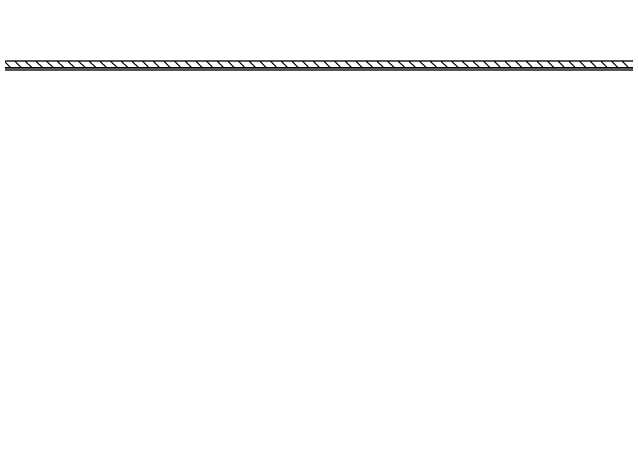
# Model space of a CAD drawing. Header units: millimetres. Extents: x -853320 to 19484, y -510814 to 9708.
# Drawn here: x 14209 to 14726, y 2796 to 3154 of the extents above; entities that cross this region are included whole.
import ezdxf

# ---------------------------------------------------------------- set-up
doc = ezdxf.new("R2010")
doc.units = ezdxf.units.MM
doc.layers.add('DS_ST_quote 1_50', color=7, linetype='Continuous')
doc.layers.add('F_PARETI_slider', color=1, linetype='Continuous', lineweight=5, true_color=0xff0000)
doc.styles.add('ARIAL', font='arial.ttf')
doc.dimstyles.new('ISO-100', dxfattribs={"dimtxt": 100, "dimasz": 5, "dimexe": 0.25, "dimexo": 6, "dimgap": 6, "dimtad": 1, "dimtxsty": 'ARIAL', "dimblk": 'ARCHTICK', "dimcen": 2.5, "dimdle": 15, "dimse1": 1, "dimse2": 1, "dimclrd": 256, "dimclre": 256, "dimclrt": 256, "dimadec": 0, "dimazin": 0, "dimtfac": 1, "dimtmove": 0, "dimatfit": 3, "dimldrblk": 'ARCHTICK', "dimfxl": 1, "dimlwd": -1, "dimlwe": -1, "dimarcsym": 0})

# ---------------------------------------------------------------- blocks, each defined once
blk = doc.blocks.new('SLIDER grande_lato ingresso_pianta_rev.01')
at = {"linetype": 'Continuous', "lineweight": 9}
h = blk.add_hatch(dxfattribs=at)
h.set_pattern_fill('ANSI31', color=34, scale=2, angle=90, style=0)
h.set_pattern_definition([(135, (0, 0.505), (-4.49012806, -4.49012806), [])])
h.paths.add_polyline_path([(274306.48, -75771.85), (276666.48, -75771.85), (276666.48, -75777.85), (274306.48, -75777.85)])
at = {"color": 32, "linetype": 'ByBlock', "lineweight": 9}
blk.add_lwpolyline([(274306.48, -75771.85), (276666.48, -75771.85), (276666.48, -75777.85), (274306.48, -75777.85)], close=True, dxfattribs=at)
blk.add_lwpolyline([(276666.48, -75779.85), (274306.48, -75779.85), (274306.48, -75777.85), (276666.48, -75777.85)], close=True)
blk = doc.blocks.new('_ArchTick')
at = {"color": 0, "linetype": 'ByBlock', "const_width": 0.15}
blk.add_lwpolyline([(-0.5, -0.5), (0.5, 0.5)], dxfattribs=at)
blk = doc.blocks.new('*D146')
at = {"layer": 'Defpoints', "color": 0, "transparency": 16777216}
for p in [(5588.56, 7348.81), (19268.52, 2810.66), (19483.82, 2810.66)]:
    blk.add_point(p, dxfattribs=at)
at = {"layer": 'DS_ST_quote 1_50', "transparency": 16777216}
blk.add_line((19268.52, 7363.81), (19268.52, 2795.66), dxfattribs=at)
at = {"layer": 'DS_ST_quote 1_50', "transparency": 16777216, "xscale": 5, "yscale": 5, "zscale": 5}
for p, rotation in [((19268.52, 7348.81), 90), ((19268.52, 2810.66), 270)]:
    blk.add_blockref('_ArchTick', p, dxfattribs=dict(at, rotation=rotation))
at = {"layer": 'DS_ST_quote 1_50', "transparency": 16777216, "insert": (19202.43, 5079.74), "char_height": 100, "attachment_point": 5, "rotation": 90, "style": 'ARIAL'}
blk.add_mtext('4538,15', dxfattribs=at)

msp = doc.modelspace()

# ---------------------------------------------------------------- block references
at = {"layer": 'F_PARETI_slider', "linetype": 'ByBlock', "lineweight": 13}
msp.add_blockref('SLIDER grande_lato ingresso_pianta_rev.01', (-260805.128, 78884.665), dxfattribs=at)

# ---------------------------------------------------------------- next in the draw order: dimensions: what is measured, and where the dimension line sits
at = {"layer": 'DS_ST_quote 1_50', "color": 4}
dim = msp.add_linear_dim(base=(19268.5243, 2810.6601), p1=(5588.556, 7348.8148), p2=(19483.824, 2810.6601), angle=90, dimstyle='ISO-100', dxfattribs=at)
dim.commit()
dim.dimension.update_dxf_attribs({"geometry": '*D146', "text_midpoint": (19202.4288, 5079.7375)})

doc.saveas('drawing.dxf')
